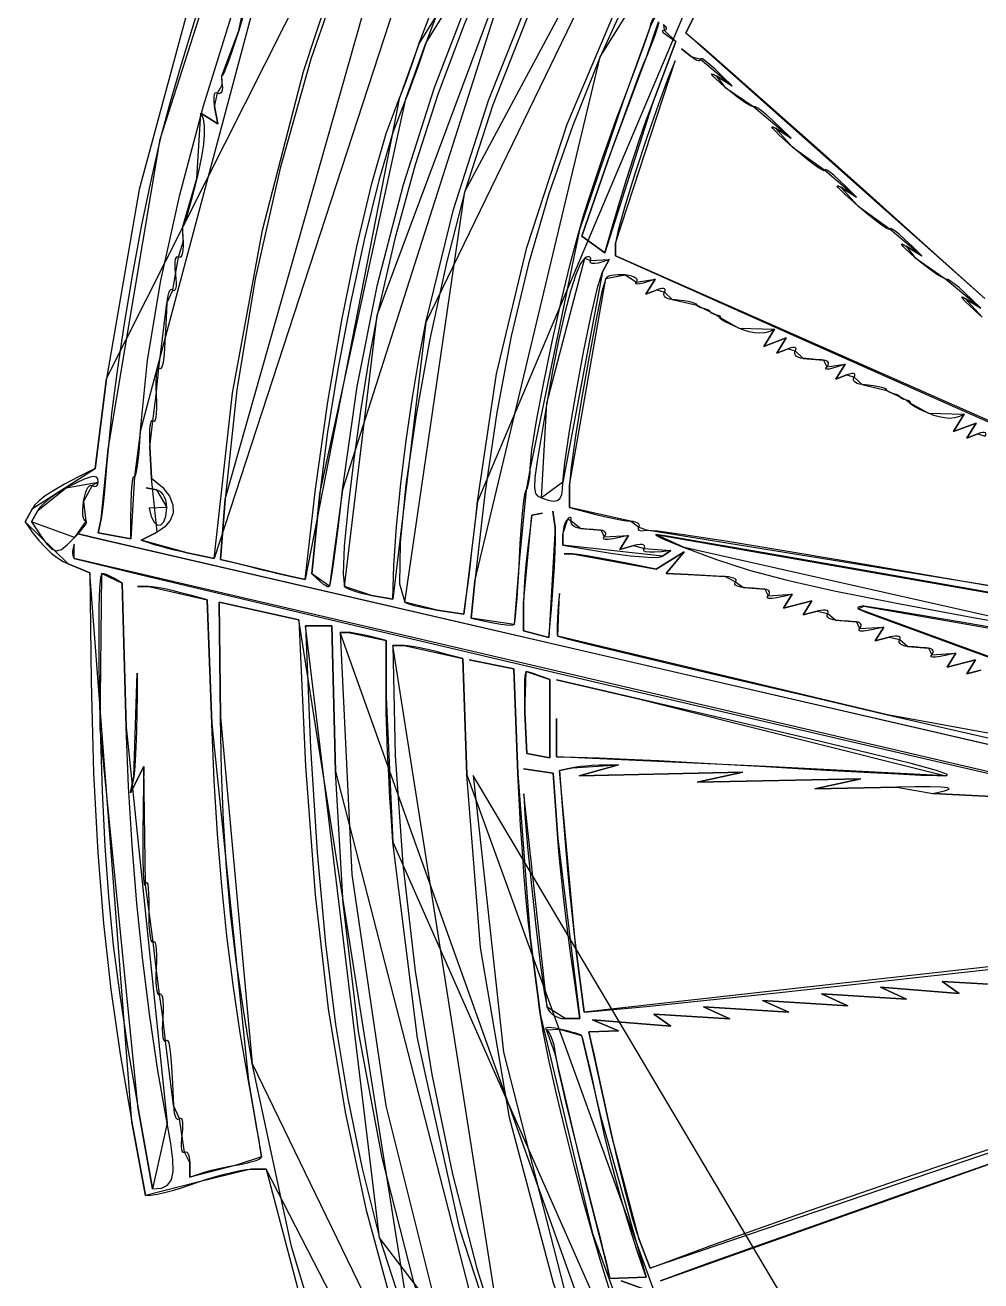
# Model space of a CAD drawing. Extents: x 0.3 to 49.4, y 16 to 54.1.
# Drawn here: x 29.61 to 35.33, y 24.7 to 32.21 of the extents above; entities that cross this region are included whole.
import ezdxf

# ---------------------------------------------------------------- set-up
doc = ezdxf.new("R2010")
doc.units = 0
doc.layers.get('0').update_dxf_attribs({"linetype": 'CONTINUOUS'})

msp = doc.modelspace()

# ---------------------------------------------------------------- linework, layer by layer
at = {"color": 178}
for points in [[(33.6545, 37.145), (32.8286, 36.2861), (32.1108, 35.3702), (31.5001, 34.4018), (30.9951, 33.3856), (30.5946, 32.326), (30.2974, 31.2278), (30.1021, 30.0953), (33.6545, 37.145)], [(30.7459, 29.0188), (30.856, 30.0075), (31.0357, 30.9829), (31.2794, 31.9331), (31.5812, 32.8459), (31.9352, 33.7092), (32.3357, 34.5109), (32.7768, 35.2388), (30.7459, 29.0188)], [(31.9727, 32.102), (32.1289, 32.514), (32.3324, 32.9483), (32.5762, 33.3935), (32.8531, 33.8379), (33.156, 34.2702), (33.4776, 34.6789), (33.8109, 35.0525), (31.9727, 32.102)], [(33.8302, 35.0323), (33.5024, 34.6629), (33.1849, 34.2573), (32.8853, 33.8273), (32.6107, 33.3849), (32.3687, 32.9419), (32.1666, 32.5103), (32.0119, 32.102), (33.8302, 35.0323)], [(32.0122, 30.4307), (32.178, 31.1068), (32.3869, 31.7602), (32.6372, 32.3878), (32.9275, 32.9863), (33.2562, 33.5527), (33.6217, 34.0837), (34.0225, 34.5762), (32.0122, 30.4307)], [(34.0279, 34.5402), (33.7024, 34.1398), (33.3952, 33.7044), (33.1094, 33.2401), (32.8485, 32.7529), (32.6155, 32.2489), (32.4137, 31.7341), (32.2463, 31.2145), (34.0279, 34.5402)], [(32.3207, 29.3606), (32.4349, 30.1244), (32.6157, 30.8807), (32.858, 31.6175), (33.1566, 32.3229), (33.5065, 32.9847), (33.9026, 33.591), (34.3398, 34.1298), (32.3207, 29.3606)], [(34.3606, 34.1112), (34.1513, 33.8639), (33.944, 33.5905), (33.7421, 33.2964), (33.5488, 32.987), (33.3676, 32.6676), (33.2017, 32.3434), (33.0544, 32.0199), (34.3606, 34.1112)], [(32.0707, 33.81), (31.7929, 33.2428), (31.5435, 32.6385), (31.325, 32.0061), (31.14, 31.3545), (30.9911, 30.6926), (30.8806, 30.0292), (30.8112, 29.3734), (32.0707, 33.81)], [(31.5145, 29.4309), (31.6018, 30.0483), (31.7235, 30.6589), (31.8779, 31.2571), (32.0632, 31.8373), (32.2776, 32.3939), (32.5192, 32.9214), (32.7864, 33.4142), (31.5145, 29.4309)], [(32.7976, 33.3623), (32.596, 32.9942), (32.4103, 32.6113), (32.2405, 32.2136), (32.0868, 31.8011), (31.949, 31.3739), (31.8272, 30.9319), (31.7214, 30.4753), (32.7976, 33.3623)], [(30.3061, 29.7864), (30.3477, 30.2061), (30.4277, 30.6822), (30.5411, 31.1958), (30.6828, 31.7282), (30.8479, 32.2604), (31.0313, 32.7738), (31.228, 33.2495), (30.3061, 29.7864)], [(30.9177, 33.0728), (30.8586, 32.9225), (30.7866, 32.7206), (30.7072, 32.484), (30.6259, 32.2296), (30.5479, 31.9742), (30.4787, 31.7348), (30.4237, 31.5282), (30.9177, 33.0728)], [(33.7728, 32.5739), (33.5674, 32.1645), (33.7728, 32.5739)], [(30.9637, 32.5069), (30.9666, 32.4904), (30.9644, 32.4604), (30.9577, 32.4189), (30.9467, 32.3678), (30.932, 32.3092), (30.914, 32.2452), (30.8931, 32.1777), (30.9637, 32.5069)], [(33.3558, 32.2059), (33.3589, 32.2176), (33.3639, 32.2311), (33.3705, 32.2457), (33.3784, 32.2609), (33.3873, 32.276), (33.397, 32.2906), (33.4069, 32.3039), (33.3558, 32.2059)], [(33.4031, 32.2308), (33.4035, 32.2218), (33.3998, 32.2041), (33.3924, 32.1791), (33.3819, 32.148), (33.3686, 32.112), (33.3529, 32.0722), (33.3353, 32.0301), (33.4031, 32.2308)], [(30.8931, 32.1777), (30.8714, 32.1117), (30.8512, 32.052), (30.8329, 32.0003), (30.8174, 31.9583), (30.8051, 31.9275), (30.7966, 31.9096), (30.7927, 31.9064), (30.8931, 32.1777)], [(33.1901, 31.7489), (33.2262, 31.8442), (33.2599, 31.9343), (33.2902, 32.0161), (33.3159, 32.087), (33.3361, 32.1441), (33.3497, 32.1847), (33.3558, 32.2059), (33.1901, 31.7489)], [(33.5067, 32.1117), (33.4757, 32.1319), (33.4532, 32.1481), (33.4382, 32.1604), (33.4299, 32.1694), (33.4275, 32.1754), (33.4302, 32.1788), (33.4372, 32.1799), (33.5067, 32.1117)], [(33.4372, 32.1799), (33.4447, 32.181), (33.4495, 32.1836), (33.4517, 32.1878), (33.4511, 32.1931), (33.4479, 32.1996), (33.442, 32.2068), (33.4335, 32.2148), (33.4372, 32.1799)], [(33.5674, 32.1645), (33.6683, 32.0786), (33.8352, 31.9325), (34.0594, 31.7342), (34.3323, 31.4914), (34.6454, 31.212), (34.9898, 30.9038), (35.357, 30.5747), (33.5674, 32.1645)], [(31.8527, 31.7693), (31.8633, 31.7939), (31.8773, 31.8296), (31.894, 31.8743), (31.9126, 31.9259), (31.9324, 31.9824), (31.9527, 32.0418), (31.9727, 32.102), (31.8527, 31.7693)], [(32.0119, 32.102), (31.9919, 32.0418), (31.9716, 31.9824), (31.9518, 31.9259), (31.9332, 31.8743), (31.9165, 31.8296), (31.9025, 31.7939), (31.8919, 31.7693), (32.0119, 32.102)], [(33.3638, 31.7301), (33.5067, 32.1117), (33.3638, 31.7301)], [(33.0544, 32.0199), (32.8906, 31.6102), (32.7487, 31.2001), (32.6269, 30.7821), (32.5234, 30.3488), (32.4365, 29.8929), (32.3645, 29.4071), (32.3054, 28.8839), (33.0544, 32.0199)], [(33.3353, 32.0301), (33.3132, 31.9764), (33.285, 31.9041), (33.2521, 31.817), (33.2158, 31.7189), (33.1777, 31.6138), (33.1391, 31.5055), (33.1016, 31.3979), (33.3353, 32.0301)], [(33.5985, 32.0216), (33.5425, 32.0681), (33.5985, 32.0216)], [(33.6545, 32.0063), (33.6531, 32.0004), (33.6488, 31.9974), (33.6422, 31.9971), (33.6335, 31.9994), (33.6231, 32.0044), (33.6113, 32.0118), (33.5985, 32.0216), (33.6545, 32.0063)], [(33.8441, 31.8476), (33.7874, 31.9036), (33.7423, 31.9464), (33.7078, 31.9773), (33.6829, 31.9974), (33.6664, 32.0081), (33.6573, 32.0106), (33.6545, 32.0063), (33.8441, 31.8476)], [(33.5046, 31.997), (33.4631, 31.9), (33.4034, 31.7376), (33.3345, 31.5374), (33.2653, 31.3266), (33.205, 31.1327), (33.1623, 30.9831), (33.1464, 30.905), (33.5046, 31.997)], [(30.7941, 31.8531), (30.7949, 31.8371), (30.7938, 31.8235), (30.7909, 31.8126), (30.7864, 31.8049), (30.7805, 31.8005), (30.7733, 31.7997), (30.7651, 31.803), (30.7941, 31.8531)], [(30.7927, 31.9064), (30.7915, 31.9089), (30.7907, 31.9075), (30.7905, 31.9025), (30.7907, 31.8943), (30.7914, 31.8831), (30.7925, 31.8693), (30.7941, 31.8531), (30.7927, 31.9064)], [(33.8017, 31.8391), (33.7707, 31.8664), (33.747, 31.8884), (33.731, 31.9049), (33.7229, 31.9153), (33.7231, 31.9193), (33.7319, 31.9164), (33.7496, 31.9064), (33.8017, 31.8391)], [(33.7496, 31.9064), (33.8441, 31.8476), (33.7496, 31.9064)], [(30.7651, 31.803), (30.757, 31.8057), (30.7506, 31.803), (30.7461, 31.7954), (30.7435, 31.7832), (30.7429, 31.7668), (30.7444, 31.7466), (30.7481, 31.7231), (30.7651, 31.803)], [(33.9745, 31.7216), (33.9646, 31.723), (33.948, 31.7308), (33.9258, 31.7441), (33.899, 31.7623), (33.8687, 31.7847), (33.8359, 31.8106), (33.8017, 31.8391), (33.9745, 31.7216)], [(30.7481, 31.7231), (30.7677, 31.6206), (30.7481, 31.7231)], [(31.2893, 28.893), (31.3511, 29.434), (31.4262, 29.9564), (31.5104, 30.4454), (31.5993, 30.886), (31.6889, 31.2634), (31.7747, 31.5628), (31.8527, 31.7693), (31.2893, 28.893)], [(31.8919, 31.7693), (31.8152, 31.567), (31.731, 31.2805), (31.6446, 30.9333), (31.561, 30.5489), (31.4854, 30.151), (31.4228, 29.7631), (31.3784, 29.4088), (31.8919, 31.7693)], [(32.9307, 30.9851), (32.9582, 31.0764), (32.9915, 31.1815), (33.0291, 31.2956), (33.0693, 31.414), (33.1106, 31.5322), (33.1514, 31.6453), (33.1901, 31.7489), (32.9307, 30.9851)], [(33.0836, 30.8477), (33.1285, 31.0078), (33.1719, 31.1556), (33.2138, 31.2918), (33.254, 31.4169), (33.2924, 31.5312), (33.3291, 31.6355), (33.3638, 31.7301), (33.0836, 30.8477)], [(34.1966, 31.5343), (34.1373, 31.5927), (34.0887, 31.6386), (34.05, 31.6732), (34.0202, 31.6976), (33.9983, 31.7131), (33.9834, 31.7207), (33.9745, 31.7216), (34.1966, 31.5343)], [(30.6659, 31.6835), (30.6792, 31.6505), (30.6857, 31.6076), (30.6861, 31.5561), (30.6811, 31.4975), (30.6716, 31.4333), (30.6581, 31.3647), (30.6416, 31.2932), (30.6659, 31.6835)], [(30.7677, 31.6206), (30.6659, 31.6835), (30.7677, 31.6206)], [(34.2042, 31.4817), (34.1623, 31.519), (34.1284, 31.5503), (34.1034, 31.575), (34.0877, 31.5922), (34.082, 31.6015), (34.087, 31.602), (34.1032, 31.593), (34.2042, 31.4817)], [(34.1032, 31.593), (34.1966, 31.5343), (34.1032, 31.593)], [(30.4237, 31.5282), (30.3683, 31.2891), (30.3121, 31.0152), (30.2576, 30.7222), (30.2076, 30.4258), (30.1647, 30.1419), (30.1315, 29.886), (30.1108, 29.6739), (30.4237, 31.5282)], [(34.3987, 31.3416), (34.3935, 31.3393), (34.3788, 31.3458), (34.3558, 31.3604), (34.3257, 31.3821), (34.2895, 31.4101), (34.2487, 31.4436), (34.2042, 31.4817), (34.3987, 31.3416)], [(33.1016, 31.3979), (32.9463, 30.9482), (33.1016, 31.3979)], [(34.5883, 31.1818), (34.5315, 31.2379), (34.4864, 31.2807), (34.452, 31.3117), (34.427, 31.332), (34.4106, 31.3429), (34.4015, 31.3457), (34.3987, 31.3416), (34.5883, 31.1818)], [(30.6416, 31.2932), (30.6242, 31.2235), (30.6078, 31.1604), (30.593, 31.1057), (30.5802, 31.0611), (30.5699, 31.0283), (30.5628, 31.0092), (30.5592, 31.0056), (30.6416, 31.2932)], [(32.2463, 31.2145), (32.1356, 30.7877), (32.0366, 30.3312), (31.9541, 29.878), (31.893, 29.461), (31.858, 29.1132), (31.8541, 28.8677), (31.886, 28.7573), (32.2463, 31.2145)], [(34.5959, 31.1292), (34.5539, 31.1665), (34.5201, 31.1978), (34.495, 31.2225), (34.4794, 31.2397), (34.4737, 31.249), (34.4787, 31.2495), (34.4949, 31.2406), (34.5959, 31.1292)], [(34.4949, 31.2406), (34.5883, 31.1818), (34.4949, 31.2406)], [(34.7903, 30.9892), (34.7852, 30.9868), (34.7705, 30.9933), (34.7475, 31.0079), (34.7173, 31.0296), (34.6812, 31.0576), (34.6403, 31.0911), (34.5959, 31.1292), (34.7903, 30.9892)], [(30.5592, 31.0056), (30.5578, 31.0071), (30.5569, 31.0027), (30.5565, 30.9931), (30.5566, 30.9787), (30.5571, 30.9602), (30.5582, 30.9381), (30.5597, 30.913), (30.5592, 31.0056)], [(32.6362, 29.5598), (32.6465, 29.6687), (32.6743, 29.8432), (32.7156, 30.0628), (32.7661, 30.3072), (32.8216, 30.556), (32.8779, 30.7888), (32.9307, 30.9851), (32.6362, 29.5598)], [(34.9799, 30.8293), (34.9232, 30.8854), (34.8781, 30.9283), (34.8436, 30.9592), (34.8187, 30.9795), (34.8022, 30.9904), (34.7931, 30.9932), (34.7903, 30.9892), (34.9799, 30.8293)], [(30.5597, 30.913), (30.5605, 30.888), (30.5594, 30.8661), (30.5566, 30.8478), (30.5523, 30.8338), (30.5466, 30.8246), (30.5397, 30.8208), (30.5318, 30.8228), (30.5597, 30.913)], [(32.9463, 30.9482), (33.0836, 30.8477), (32.9463, 30.9482)], [(33.1464, 30.905), (33.1475, 30.8293), (33.1464, 30.905)], [(34.9375, 30.8208), (34.9065, 30.8481), (34.8828, 30.8701), (34.8668, 30.8866), (34.8587, 30.897), (34.8589, 30.901), (34.8677, 30.8981), (34.8854, 30.8881), (34.9375, 30.8208)], [(34.8854, 30.8881), (34.9799, 30.8293), (34.8854, 30.8881)], [(30.5318, 30.8228), (30.5241, 30.8246), (30.518, 30.8198), (30.5134, 30.8091), (30.5106, 30.7931), (30.5097, 30.7725), (30.5107, 30.7477), (30.5138, 30.7195), (30.5318, 30.8228)], [(32.9629, 30.817), (32.9374, 30.7848), (32.9085, 30.7179), (32.8768, 30.6188), (32.843, 30.4898), (32.8077, 30.3334), (32.7716, 30.1521), (32.7352, 29.9481), (32.9629, 30.817)], [(32.9969, 30.8025), (32.9983, 30.8113), (32.9973, 30.8179), (32.994, 30.8225), (32.9888, 30.8247), (32.9817, 30.8246), (32.973, 30.8221), (32.9629, 30.817), (32.9969, 30.8025)], [(33.108, 30.808), (33.0716, 30.795), (33.0433, 30.7869), (33.0223, 30.7832), (33.008, 30.7835), (32.9995, 30.7871), (32.9961, 30.7936), (32.9969, 30.8025), (33.108, 30.808)], [(33.069, 30.7351), (33.108, 30.808), (33.069, 30.7351)], [(33.1475, 30.8293), (34.1727, 30.372), (34.9889, 30.0088), (35.6151, 29.7312), (36.0707, 29.5303), (36.3749, 29.3976), (36.5469, 29.3244), (36.6059, 29.3019), (33.1475, 30.8293)], [(35.1232, 30.6912), (35.1104, 30.6954), (35.0911, 30.7057), (35.0665, 30.7212), (35.0377, 30.7414), (35.0058, 30.7652), (34.972, 30.7919), (34.9375, 30.8208), (35.1232, 30.6912)], [(32.8321, 29.4755), (32.8427, 29.5917), (32.8708, 29.7807), (32.9105, 30.0116), (32.956, 30.2535), (33.0015, 30.4753), (33.0411, 30.6461), (33.069, 30.7351), (32.8321, 29.4755)], [(30.5138, 30.7195), (30.517, 30.6917), (30.5182, 30.6677), (30.5177, 30.648), (30.5154, 30.6333), (30.5115, 30.6241), (30.5061, 30.6211), (30.4992, 30.6247), (30.5138, 30.7195)], [(33.0886, 30.6953), (33.0659, 30.6169), (33.0308, 30.4502), (32.9889, 30.2285), (32.9462, 29.9852), (32.9084, 29.7535), (32.8815, 29.5666), (32.8712, 29.4578), (33.0886, 30.6953)], [(33.2047, 30.7156), (33.182, 30.7171), (33.1601, 30.717), (33.1398, 30.7153), (33.1218, 30.7122), (33.1068, 30.7077), (33.0955, 30.7021), (33.0886, 30.6953), (33.2047, 30.7156)], [(33.2726, 30.6729), (33.2767, 30.6805), (33.2756, 30.6881), (33.2695, 30.6953), (33.259, 30.702), (33.2444, 30.7077), (33.2262, 30.7123), (33.2047, 30.7156), (33.2726, 30.6729)], [(33.3844, 30.6913), (33.343, 30.677), (33.3116, 30.6674), (33.2894, 30.662), (33.2754, 30.6603), (33.2686, 30.6619), (33.268, 30.6663), (33.2726, 30.6729), (33.3844, 30.6913)], [(33.3284, 30.6006), (33.3844, 30.6913), (33.3284, 30.6006)], [(35.3324, 30.516), (35.2805, 30.5674), (35.2371, 30.6085), (35.2016, 30.6401), (35.1731, 30.6632), (35.1511, 30.6788), (35.1347, 30.6878), (35.1232, 30.6912), (35.3324, 30.516)], [(30.4992, 30.6247), (30.4917, 30.6287), (30.4847, 30.6269), (30.4782, 30.6197), (30.4725, 30.6075), (30.4679, 30.591), (30.4645, 30.5704), (30.4627, 30.5464), (30.4992, 30.6247)], [(33.3956, 30.6264), (33.3284, 30.6006), (33.3956, 30.6264)], [(33.4389, 30.6135), (33.443, 30.6222), (33.4435, 30.6288), (33.4404, 30.633), (33.4338, 30.635), (33.4241, 30.6345), (33.4113, 30.6317), (33.3956, 30.6264), (33.4389, 30.6135)], [(33.4858, 30.5688), (33.4702, 30.5712), (33.4571, 30.5753), (33.4468, 30.581), (33.4395, 30.588), (33.4356, 30.5959), (33.4353, 30.6044), (33.4389, 30.6135), (33.4858, 30.5688)], [(35.34, 30.4634), (35.2981, 30.5007), (35.2642, 30.532), (35.2392, 30.5567), (35.2235, 30.5739), (35.2178, 30.5832), (35.2228, 30.5837), (35.239, 30.5747), (35.34, 30.4634)], [(30.4627, 30.5464), (30.4569, 30.4151), (30.4515, 30.3144), (30.446, 30.2412), (30.44, 30.1922), (30.4332, 30.1642), (30.4251, 30.154), (30.4154, 30.1584), (30.4627, 30.5464)], [(33.635, 30.5341), (33.6314, 30.5399), (33.6212, 30.5455), (33.6047, 30.551), (33.5824, 30.5562), (33.5549, 30.5609), (33.5225, 30.5652), (33.4858, 30.5688), (33.635, 30.5341)], [(33.6741, 30.5145), (33.6652, 30.5169), (33.6569, 30.5196), (33.6497, 30.5225), (33.6436, 30.5256), (33.639, 30.5286), (33.636, 30.5315), (33.635, 30.5341), (33.6741, 30.5145)], [(33.7133, 30.495), (33.7122, 30.4976), (33.7093, 30.5005), (33.7047, 30.5035), (33.6986, 30.5066), (33.6913, 30.5095), (33.6831, 30.5122), (33.6741, 30.5145), (33.7133, 30.495)], [(35.239, 30.5747), (35.3324, 30.516), (35.239, 30.5747)], [(31.7214, 30.4753), (31.671, 30.211), (31.6231, 29.9155), (31.5806, 29.614), (31.5467, 29.3317), (31.5244, 29.0939), (31.5166, 28.9256), (31.5265, 28.8521), (31.7214, 30.4753)], [(31.8138, 28.7751), (31.8199, 28.9773), (31.8368, 29.2114), (31.8625, 29.465), (31.8949, 29.7261), (31.932, 29.9822), (31.9718, 30.2212), (32.0122, 30.4307), (31.8138, 28.7751)], [(33.7525, 30.4754), (33.7435, 30.4777), (33.7353, 30.4804), (33.728, 30.4834), (33.7219, 30.4864), (33.7173, 30.4894), (33.7143, 30.4923), (33.7133, 30.495), (33.7525, 30.4754)], [(33.772, 30.4602), (33.7755, 30.4619), (33.7766, 30.4638), (33.7756, 30.466), (33.7726, 30.4684), (33.7676, 30.4708), (33.7609, 30.4731), (33.7525, 30.4754), (33.772, 30.4602)], [(33.8838, 30.3972), (33.8543, 30.4103), (33.8282, 30.4228), (33.8061, 30.4341), (33.7888, 30.4439), (33.7768, 30.4518), (33.771, 30.4573), (33.772, 30.4602), (33.8838, 30.3972)], [(34.0975, 30.391), (34.0693, 30.3773), (34.0398, 30.3695), (34.0093, 30.367), (33.9781, 30.3692), (33.9466, 30.3753), (33.915, 30.3849), (33.8838, 30.3972), (34.0975, 30.391)], [(34.0333, 30.2873), (34.0975, 30.391), (34.0333, 30.2873)], [(34.1678, 30.3389), (34.0333, 30.2873), (34.1678, 30.3389)], [(34.1117, 30.2481), (34.1678, 30.3389), (34.1117, 30.2481)], [(34.2222, 30.261), (34.2263, 30.2697), (34.2268, 30.2763), (34.2237, 30.2805), (34.2171, 30.2825), (34.2074, 30.2821), (34.1946, 30.2792), (34.1789, 30.2739), (34.2222, 30.261)], [(34.1789, 30.2739), (34.1117, 30.2481), (34.1789, 30.2739)], [(34.2691, 30.2163), (34.2535, 30.2187), (34.2404, 30.2229), (34.2301, 30.2285), (34.2228, 30.2355), (34.2189, 30.2434), (34.2186, 30.252), (34.2222, 30.261), (34.2691, 30.2163)], [(34.3919, 30.2062), (34.3781, 30.2073), (34.3618, 30.2086), (34.3438, 30.2101), (34.3248, 30.2117), (34.3055, 30.2132), (34.2867, 30.2148), (34.2691, 30.2163), (34.3919, 30.2062)], [(34.4114, 30.1668), (34.4175, 30.1749), (34.4203, 30.1827), (34.4202, 30.1897), (34.4172, 30.1958), (34.4113, 30.2008), (34.4029, 30.2043), (34.3919, 30.2062), (34.4114, 30.1668)], [(30.4154, 30.1584), (30.4094, 30.1597), (30.4045, 30.1514), (30.4007, 30.1343), (30.3982, 30.1095), (30.3971, 30.0779), (30.3974, 30.0406), (30.3993, 29.9985), (30.4154, 30.1584)], [(34.5202, 30.1822), (34.4781, 30.1676), (34.4466, 30.158), (34.4247, 30.1528), (34.4112, 30.1516), (34.4053, 30.1538), (34.4057, 30.159), (34.4114, 30.1668), (34.5202, 30.1822)], [(34.4642, 30.0914), (34.5202, 30.1822), (34.4642, 30.0914)], [(34.5746, 30.1043), (34.5788, 30.1131), (34.5793, 30.1196), (34.5761, 30.1239), (34.5696, 30.1258), (34.5599, 30.1254), (34.5471, 30.1225), (34.5314, 30.1172), (34.5746, 30.1043)], [(30.1021, 30.0953), (30.0342, 29.557), (30.1021, 30.0953)], [(34.5314, 30.1172), (34.4642, 30.0914), (34.5314, 30.1172)], [(34.6216, 30.0596), (34.606, 30.062), (34.5929, 30.0662), (34.5826, 30.0719), (34.5753, 30.0788), (34.5714, 30.0867), (34.5711, 30.0953), (34.5746, 30.1043), (34.6216, 30.0596)], [(34.7708, 30.025), (34.7672, 30.0307), (34.757, 30.0364), (34.7405, 30.0418), (34.7182, 30.047), (34.6907, 30.0518), (34.6583, 30.056), (34.6216, 30.0596), (34.7708, 30.025)], [(30.3993, 29.9985), (30.4011, 29.9565), (30.4012, 29.9194), (30.3996, 29.8882), (30.3966, 29.8639), (30.3922, 29.8474), (30.3865, 29.8398), (30.3797, 29.8418), (30.3993, 29.9985)], [(34.8099, 30.0054), (34.801, 30.0078), (34.7927, 30.0105), (34.7855, 30.0134), (34.7794, 30.0164), (34.7747, 30.0194), (34.7718, 30.0223), (34.7708, 30.025), (34.8099, 30.0054)], [(34.8491, 29.9858), (34.848, 29.9884), (34.8451, 29.9913), (34.8404, 29.9944), (34.8344, 29.9974), (34.8271, 30.0003), (34.8189, 30.003), (34.8099, 30.0054), (34.8491, 29.9858)], [(34.8882, 29.9662), (34.8793, 29.9686), (34.8711, 29.9713), (34.8638, 29.9742), (34.8577, 29.9773), (34.8531, 29.9803), (34.8501, 29.9832), (34.8491, 29.9858), (34.8882, 29.9662)], [(32.7352, 29.9481), (32.7012, 29.746), (32.6779, 29.6011), (32.6649, 29.5034), (32.6615, 29.4428), (32.6673, 29.4091), (32.6817, 29.3922), (32.704, 29.3822), (32.7352, 29.9481)], [(34.9078, 29.9511), (34.9113, 29.9527), (34.9124, 29.9547), (34.9114, 29.9569), (34.9084, 29.9592), (34.9034, 29.9616), (34.8967, 29.964), (34.8882, 29.9662), (34.9078, 29.9511)], [(35.0196, 29.888), (34.9901, 29.9012), (34.964, 29.9136), (34.9419, 29.9249), (34.9245, 29.9347), (34.9126, 29.9426), (34.9068, 29.9482), (34.9078, 29.9511), (35.0196, 29.888)], [(30.3797, 29.8418), (30.3729, 29.8439), (30.3673, 29.8363), (30.3629, 29.82), (30.3598, 29.7959), (30.3583, 29.765), (30.3584, 29.7282), (30.3602, 29.6864), (30.3797, 29.8418)], [(35.2333, 29.8819), (35.2051, 29.8681), (35.1756, 29.8603), (35.1451, 29.8578), (35.1139, 29.86), (35.0824, 29.8662), (35.0508, 29.8757), (35.0196, 29.888), (35.2333, 29.8819)], [(35.1691, 29.7781), (35.2333, 29.8819), (35.1691, 29.7781)], [(35.3036, 29.8297), (35.1691, 29.7781), (35.3036, 29.8297)], [(35.2475, 29.739), (35.3036, 29.8297), (35.2475, 29.739)], [(30.2685, 29.509), (30.2738, 29.512), (30.2796, 29.5301), (30.2854, 29.5615), (30.2913, 29.6045), (30.2968, 29.6574), (30.3018, 29.7186), (30.3061, 29.7864), (30.2685, 29.509)], [(35.3147, 29.7647), (35.2475, 29.739), (35.3147, 29.7647)], [(35.358, 29.7518), (35.3621, 29.7606), (35.3626, 29.7671), (35.3595, 29.7714), (35.3529, 29.7733), (35.3432, 29.7729), (35.3304, 29.7701), (35.3147, 29.7647), (35.358, 29.7518)], [(30.3602, 29.6864), (30.3716, 29.5002), (30.3602, 29.6864)], [(30.1108, 29.6739), (30.1047, 29.5956), (30.0982, 29.5193), (30.0917, 29.4476), (30.0852, 29.383), (30.0791, 29.3281), (30.0737, 29.2853), (30.0691, 29.2574), (30.1108, 29.6739)], [(30.0342, 29.557), (29.9337, 29.5081), (29.8514, 29.4649), (29.7859, 29.4269), (29.7355, 29.3937), (29.6985, 29.365), (29.6734, 29.3404), (29.6586, 29.3194), (30.0342, 29.557)], [(32.6123, 29.4281), (32.6178, 29.4364), (32.6228, 29.4496), (32.6272, 29.4668), (32.631, 29.4872), (32.6338, 29.5101), (32.6356, 29.5345), (32.6362, 29.5598), (32.6123, 29.4281)], [(30.0513, 29.4758), (30.0492, 29.495), (30.0417, 29.5067), (30.027, 29.5106), (30.0034, 29.5063), (29.969, 29.4935), (29.922, 29.472), (29.8608, 29.4414), (30.0513, 29.4758)], [(29.9646, 29.3602), (29.9694, 29.3864), (29.9757, 29.4094), (29.983, 29.4286), (29.991, 29.4434), (29.9995, 29.4533), (30.0081, 29.4576), (30.0165, 29.4558), (29.9646, 29.3602)], [(30.0165, 29.4558), (30.0245, 29.452), (30.0318, 29.4506), (30.0383, 29.4515), (30.0437, 29.4546), (30.0478, 29.4598), (30.0504, 29.4669), (30.0513, 29.4758), (30.0165, 29.4558)], [(30.2472, 29.1365), (30.2477, 29.2538), (30.2493, 29.3459), (30.2519, 29.4149), (30.2552, 29.4634), (30.2591, 29.4936), (30.2636, 29.508), (30.2685, 29.509), (30.2472, 29.1365)], [(30.3716, 29.5002), (30.4361, 29.4461), (30.4779, 29.3922), (30.4985, 29.3399), (30.4998, 29.2908), (30.4835, 29.2463), (30.4514, 29.2081), (30.4052, 29.1776), (30.3716, 29.5002)], [(32.704, 29.3822), (32.7438, 29.3687), (32.7748, 29.3631), (32.798, 29.3658), (32.8143, 29.3778), (32.8248, 29.3995), (32.8304, 29.4319), (32.8321, 29.4755), (32.704, 29.3822)], [(32.8712, 29.4578), (32.8712, 29.3251), (32.8712, 29.4578)], [(29.8608, 29.4414), (29.8297, 29.4242), (29.7991, 29.4049), (29.7702, 29.3844), (29.7439, 29.3635), (29.7212, 29.343), (29.7034, 29.3237), (29.6912, 29.3064), (29.8608, 29.4414)], [(30.4006, 29.4302), (30.3386, 29.4422), (30.4006, 29.4302)], [(30.4626, 29.3242), (30.461, 29.3469), (30.4566, 29.3679), (30.4495, 29.3867), (30.4401, 29.4028), (30.4286, 29.4157), (30.4153, 29.425), (30.4006, 29.4302), (30.4626, 29.3242)], [(31.3784, 29.4088), (31.3296, 28.9283), (31.3784, 29.4088)], [(31.4362, 28.8541), (31.4414, 28.8728), (31.4494, 28.9187), (31.4597, 28.9881), (31.4718, 29.0775), (31.4853, 29.1835), (31.4997, 29.3025), (31.5145, 29.4309), (31.4362, 28.8541)], [(32.5717, 29.0219), (32.5761, 29.1099), (32.5814, 29.192), (32.5874, 29.2659), (32.5937, 29.3289), (32.6001, 29.3785), (32.6064, 29.4124), (32.6123, 29.4281), (32.5717, 29.0219)], [(29.6586, 29.3194), (29.6149, 29.2379), (29.6586, 29.3194)], [(29.6912, 29.3064), (29.6534, 29.2389), (29.6912, 29.3064)], [(29.978, 29.2431), (29.9715, 29.2462), (29.9663, 29.2551), (29.9627, 29.2689), (29.9606, 29.2871), (29.9602, 29.3088), (29.9615, 29.3334), (29.9646, 29.3602), (29.978, 29.2431)], [(30.3563, 29.3214), (30.3686, 29.2702), (30.3863, 29.2363), (30.4067, 29.2197), (30.4272, 29.2202), (30.4451, 29.2379), (30.4577, 29.2726), (30.4626, 29.3242), (30.3563, 29.3214)], [(30.8112, 29.3734), (30.7847, 29.0141), (30.8112, 29.3734)], [(32.2393, 28.6856), (32.252, 28.7755), (32.2644, 28.8693), (32.2765, 28.9659), (32.2882, 29.0644), (32.2995, 29.1636), (32.3103, 29.2627), (32.3207, 29.3606), (32.2393, 28.6856)], [(32.7856, 29.2043), (32.7719, 29.3027), (32.7856, 29.2043)], [(32.8712, 29.3251), (32.9611, 29.3007), (33.0362, 29.2813), (33.098, 29.2664), (33.1476, 29.2557), (33.1863, 29.2485), (33.2153, 29.2446), (33.2358, 29.2433), (32.8712, 29.3251)], [(29.6149, 29.2379), (29.657, 29.1774), (29.6975, 29.1265), (29.7362, 29.0843), (29.7732, 29.05), (29.8084, 29.0229), (29.8416, 29.0021), (29.873, 28.9869), (29.6149, 29.2379)], [(29.6534, 29.2389), (29.7054, 29.1602), (29.7446, 29.106), (29.7757, 29.0746), (29.8032, 29.0645), (29.8317, 29.074), (29.866, 29.1014), (29.9107, 29.1452), (29.6534, 29.2389)], [(29.9107, 29.1452), (29.9323, 29.1676), (29.9505, 29.1882), (29.9651, 29.2064), (29.9755, 29.2215), (29.9814, 29.2331), (29.9824, 29.2405), (29.978, 29.2431), (29.9107, 29.1452)], [(30.0691, 29.2574), (30.0521, 29.1738), (30.0691, 29.2574)], [(32.6464, 29.2785), (32.6316, 29.1664), (32.6199, 29.0683), (32.6109, 28.9833), (32.6044, 28.9102), (32.6002, 28.8481), (32.5978, 28.7959), (32.5971, 28.7527), (32.6464, 29.2785)], [(32.7091, 29.2906), (32.6464, 29.2785), (32.7091, 29.2906)], [(32.8614, 29.2573), (32.8547, 29.2493), (32.8486, 29.2386), (32.8431, 29.2258), (32.8385, 29.2114), (32.8351, 29.1961), (32.8328, 29.1802), (32.8321, 29.1645), (32.8614, 29.2573)], [(32.881, 29.2442), (32.8825, 29.2527), (32.8823, 29.2591), (32.8807, 29.2633), (32.8776, 29.2654), (32.8733, 29.2651), (32.8679, 29.2624), (32.8614, 29.2573), (32.881, 29.2442)], [(32.9398, 29.198), (32.9244, 29.2004), (32.9107, 29.2047), (32.8991, 29.2106), (32.89, 29.2178), (32.8837, 29.2259), (32.8806, 29.2348), (32.881, 29.2442), (32.9398, 29.198)], [(33.2358, 29.2433), (33.2514, 29.2423), (33.2647, 29.2396), (33.2752, 29.2354), (33.2828, 29.2298), (33.2871, 29.2232), (33.2879, 29.2157), (33.2847, 29.2076), (33.2358, 29.2433)], [(30.0211, 29.1456), (29.9321, 29.1667), (30.0211, 29.1456)], [(30.0521, 29.1738), (30.2472, 29.1365), (30.0521, 29.1738)], [(30.4052, 29.1776), (30.3087, 29.1296), (30.4052, 29.1776)], [(32.7479, 28.547), (32.7629, 28.717), (32.7741, 28.8573), (32.7818, 28.9706), (32.7864, 29.0593), (32.7883, 29.1262), (32.7879, 29.1736), (32.7856, 29.2043), (32.7479, 28.547)], [(32.8321, 29.1645), (32.8321, 29.099), (32.8321, 29.1645)], [(33.0602, 29.1879), (33.0465, 29.189), (33.0305, 29.1903), (33.0127, 29.1918), (32.994, 29.1934), (32.9751, 29.1949), (32.9568, 29.1965), (32.9398, 29.198), (33.0602, 29.1879)], [(33.0798, 29.1489), (33.0858, 29.157), (33.0887, 29.1646), (33.0886, 29.1716), (33.0855, 29.1776), (33.0797, 29.1825), (33.0712, 29.186), (33.0602, 29.1879), (33.0798, 29.1489)], [(33.2238, 29.1575), (33.1712, 29.1452), (33.1313, 29.1373), (33.103, 29.1335), (33.085, 29.1331), (33.076, 29.1359), (33.0747, 29.1413), (33.0798, 29.1489), (33.2238, 29.1575)], [(33.1723, 29.0741), (33.2238, 29.1575), (33.1723, 29.0741)], [(33.2847, 29.2076), (33.2815, 29.2), (33.2821, 29.1938), (33.2861, 29.1893), (33.2934, 29.1866), (33.3035, 29.1856), (33.3163, 29.1867), (33.3314, 29.1898), (33.2847, 29.2076)], [(33.3314, 29.1898), (33.4005, 29.1844), (33.5669, 29.1612), (33.8179, 29.1223), (34.1408, 29.0698), (34.5228, 29.0057), (34.9511, 28.9322), (35.413, 28.8513), (33.3314, 29.1898)], [(33.3882, 29.163), (33.3871, 29.1605), (33.3961, 29.1543), (33.4142, 29.145), (33.4404, 29.1328), (33.4735, 29.1184), (33.5126, 29.1022), (33.5566, 29.0846), (33.3882, 29.163)], [(37.6298, 28.4216), (36.3673, 28.6441), (35.3632, 28.8207), (34.5939, 28.9555), (34.0355, 29.053), (33.6643, 29.1172), (33.4565, 29.1524), (33.3882, 29.163), (37.6298, 28.4216)], [(29.9085, 29.1053), (29.9038, 29.0906), (29.9006, 29.0759), (29.8991, 29.0617), (29.8992, 29.0485), (29.9008, 29.0368), (29.9041, 29.0271), (29.9089, 29.02), (29.9085, 29.1053)], [(37.9017, 27.324), (37.4823, 27.42), (36.4031, 27.6688), (34.9189, 28.0116), (33.284, 28.3895), (31.7531, 28.7436), (30.5806, 29.0153), (30.0211, 29.1456), (37.9017, 27.324)], [(30.3087, 29.1296), (30.3473, 29.1164), (30.3868, 29.104), (30.4267, 29.0924), (30.4668, 29.0816), (30.5067, 29.0715), (30.5461, 29.0622), (30.5846, 29.0537), (30.3087, 29.1296)], [(32.8321, 29.099), (32.997, 29.0706), (33.1305, 29.0499), (33.2355, 29.036), (33.3149, 29.0283), (33.3715, 29.0259), (33.4082, 29.0281), (33.4278, 29.0342), (32.8321, 29.099)], [(33.2568, 29.0962), (33.1723, 29.0741), (33.2568, 29.0962)], [(33.3174, 29.0796), (33.3212, 29.0885), (33.3205, 29.0953), (33.3155, 29.1), (33.3064, 29.1025), (33.2934, 29.1028), (33.2768, 29.1007), (33.2568, 29.0962), (33.3174, 29.0796)], [(33.4783, 29.0669), (33.4227, 29.0599), (33.3801, 29.0565), (33.3493, 29.0562), (33.3289, 29.0587), (33.3177, 29.0637), (33.3143, 29.0708), (33.3174, 29.0796), (33.4783, 29.0669)], [(33.5566, 29.0846), (33.75, 29.0127), (33.9471, 28.9494), (34.1737, 28.889), (34.4554, 28.8257), (34.8177, 28.7536), (35.2863, 28.6671), (35.887, 28.5605), (33.5566, 29.0846)], [(29.9089, 29.02), (30.3517, 28.9109), (31.4804, 28.6437), (33.0217, 28.2821), (34.7025, 27.89), (36.2496, 27.531), (37.3899, 27.2689), (37.85, 27.1674), (29.9089, 29.02)], [(30.5846, 29.0537), (30.7459, 29.0188), (30.5846, 29.0537)], [(30.7847, 29.0141), (30.8785, 28.9906), (30.9585, 28.9707), (31.0257, 28.9542), (31.0812, 28.9407), (31.1263, 28.9299), (31.1619, 28.9215), (31.1893, 28.9153), (30.7847, 29.0141)], [(32.5397, 28.6244), (32.5436, 28.638), (32.5481, 28.6701), (32.5529, 28.7182), (32.5579, 28.7798), (32.5628, 28.8526), (32.5675, 28.9341), (32.5717, 29.0219), (32.5397, 28.6244)], [(32.8881, 29.0473), (32.8398, 29.0473), (32.8881, 29.0473)], [(33.3901, 28.9562), (33.253, 28.9835), (33.1415, 29.0051), (33.0533, 29.0217), (32.9862, 29.0337), (32.9378, 29.0416), (32.9059, 29.0459), (32.8881, 29.0473), (33.3901, 28.9562)], [(33.5566, 29.0599), (33.3901, 28.9562), (33.5566, 29.0599)], [(33.4278, 29.0342), (33.4783, 29.0669), (33.4278, 29.0342)], [(33.4491, 28.9298), (33.5566, 29.0599), (33.4491, 28.9298)], [(29.873, 28.9869), (30.0019, 28.933), (29.873, 28.9869)], [(30.0019, 28.933), (30.0096, 28.2847), (30.025, 27.7343), (30.049, 27.2589), (30.0829, 26.8357), (30.1276, 26.4416), (30.1843, 26.0539), (30.254, 25.6497), (30.0019, 28.933)], [(30.0746, 28.9292), (30.0667, 28.9065), (30.0607, 28.8408), (30.0569, 28.7357), (30.0551, 28.5953), (30.0556, 28.4232), (30.0582, 28.2234), (30.0631, 27.9996), (30.0746, 28.9292)], [(30.1962, 28.871), (30.1695, 28.8883), (30.1463, 28.902), (30.1265, 28.9126), (30.1096, 28.9202), (30.0956, 28.9253), (30.084, 28.9282), (30.0746, 28.9292), (30.1962, 28.871)], [(31.3296, 28.9283), (31.3573, 28.9015), (31.3801, 28.8811), (31.3986, 28.8665), (31.4129, 28.8571), (31.4237, 28.8523), (31.4313, 28.8515), (31.4362, 28.8541), (31.3296, 28.9283)], [(33.5812, 28.9226), (33.4491, 28.9298), (33.5812, 28.9226)], [(30.2204, 28.0094), (30.1962, 28.871), (30.2204, 28.0094)], [(30.3549, 28.8512), (30.2863, 28.8515), (30.3549, 28.8512)], [(30.7049, 28.7728), (30.6188, 28.7962), (30.5467, 28.8149), (30.4874, 28.8291), (30.4398, 28.8394), (30.4026, 28.8462), (30.3747, 28.85), (30.3549, 28.8512), (30.7049, 28.7728)], [(31.1893, 28.9153), (31.2893, 28.893), (31.1893, 28.9153)], [(31.5265, 28.8521), (31.5373, 28.8448), (31.5538, 28.8368), (31.575, 28.8285), (31.5998, 28.8202), (31.6273, 28.8123), (31.6565, 28.8051), (31.6865, 28.7989), (31.5265, 28.8521)], [(32.3054, 28.8839), (32.2838, 28.6619), (32.3054, 28.8839)], [(33.803, 28.9111), (33.779, 28.9122), (33.7501, 28.9137), (33.7179, 28.9153), (33.6835, 28.9171), (33.6483, 28.919), (33.6138, 28.9208), (33.5812, 28.9226), (33.803, 28.9111)], [(33.865, 28.8791), (33.8689, 28.8856), (33.868, 28.8917), (33.8625, 28.8974), (33.8529, 28.9023), (33.8395, 28.9064), (33.8227, 28.9094), (33.803, 28.9111), (33.865, 28.8791)], [(33.9124, 28.8455), (33.896, 28.8476), (33.8823, 28.8509), (33.8716, 28.8553), (33.8643, 28.8605), (33.8605, 28.8664), (33.8607, 28.8727), (33.865, 28.8791), (33.9124, 28.8455)], [(31.6865, 28.7989), (31.8138, 28.7751), (31.6865, 28.7989)], [(32.8122, 28.8099), (32.8064, 28.7552), (32.8019, 28.704), (32.7988, 28.6579), (32.7972, 28.6184), (32.7971, 28.5871), (32.7986, 28.5656), (32.8018, 28.5554), (32.8122, 28.8099)], [(34.0394, 28.8354), (34.0255, 28.8365), (34.0089, 28.8378), (33.9904, 28.8393), (33.9707, 28.8409), (33.9506, 28.8425), (33.9309, 28.844), (33.9124, 28.8455), (34.0394, 28.8354)], [(34.059, 28.7964), (34.065, 28.8045), (34.0678, 28.8121), (34.0677, 28.8191), (34.0647, 28.8252), (34.0589, 28.83), (34.0504, 28.8335), (34.0394, 28.8354), (34.059, 28.7964)], [(34.203, 28.805), (34.1503, 28.7927), (34.1105, 28.7849), (34.0822, 28.781), (34.0641, 28.7806), (34.0551, 28.7834), (34.0538, 28.7888), (34.059, 28.7964), (34.203, 28.805)], [(34.1514, 28.7216), (34.203, 28.805), (34.1514, 28.7216)], [(30.7316, 28.0299), (30.7049, 28.7728), (30.7316, 28.0299)], [(30.7836, 28.0704), (30.7759, 28.7581), (30.7836, 28.0704)], [(30.7759, 28.7581), (31.2532, 28.653), (30.7759, 28.7581)], [(31.886, 28.7573), (31.8979, 28.7519), (31.9169, 28.7457), (31.942, 28.7389), (31.972, 28.7317), (32.0056, 28.7246), (32.0418, 28.7176), (32.0792, 28.7112), (31.886, 28.7573)], [(32.0792, 28.7112), (32.2393, 28.6856), (32.0792, 28.7112)], [(32.5971, 28.7527), (32.5971, 28.5864), (32.5971, 28.7527)], [(34.3205, 28.7658), (34.1514, 28.7216), (34.3205, 28.7658)], [(34.2689, 28.6825), (34.3205, 28.7658), (34.2689, 28.6825)], [(34.3534, 28.7046), (34.2689, 28.6825), (34.3534, 28.7046)], [(34.416, 28.6911), (34.4188, 28.6987), (34.417, 28.7045), (34.4111, 28.7085), (34.4014, 28.7105), (34.3883, 28.7106), (34.3722, 28.7087), (34.3534, 28.7046), (34.416, 28.6911)], [(34.6328, 28.734), (34.6215, 28.7335), (34.6119, 28.7323), (34.6043, 28.7304), (34.5989, 28.7279), (34.5958, 28.725), (34.5954, 28.7216), (34.5978, 28.7179), (34.6328, 28.734)], [(34.5978, 28.7179), (34.6438, 28.6991), (34.7675, 28.6526), (34.9592, 28.582), (35.2089, 28.4908), (35.5067, 28.3828), (35.8429, 28.2615), (36.2076, 28.1304), (34.5978, 28.7179)], [(37.8037, 28.18), (37.5098, 28.235), (37.0155, 28.3236), (36.4091, 28.4305), (35.7792, 28.5403), (35.2142, 28.6377), (34.8026, 28.7073), (34.6328, 28.734), (37.8037, 28.18)], [(31.2532, 28.653), (31.2926, 27.7762), (31.3504, 27.0076), (31.4284, 26.3251), (31.529, 25.7064), (31.654, 25.1292), (31.8057, 24.5712), (31.9861, 24.0102), (31.2532, 28.653)], [(32.2838, 28.6619), (32.3562, 28.6464), (32.4146, 28.635), (32.4601, 28.6272), (32.4941, 28.6227), (32.5179, 28.6209), (32.5326, 28.6216), (32.5397, 28.6244), (32.2838, 28.6619)], [(34.4649, 28.6497), (34.4493, 28.652), (34.4361, 28.6559), (34.4255, 28.6612), (34.4179, 28.6677), (34.4136, 28.675), (34.4129, 28.6829), (34.416, 28.6911), (34.4649, 28.6497)], [(34.5877, 28.6396), (34.5739, 28.6407), (34.5577, 28.642), (34.5396, 28.6435), (34.5206, 28.645), (34.5013, 28.6466), (34.4825, 28.6482), (34.4649, 28.6497), (34.5877, 28.6396)], [(34.6073, 28.6006), (34.6133, 28.6087), (34.6162, 28.6163), (34.616, 28.6233), (34.613, 28.6293), (34.6072, 28.6342), (34.5987, 28.6377), (34.5877, 28.6396), (34.6073, 28.6006)], [(31.4505, 28.6165), (31.2922, 28.6165), (31.4505, 28.6165)], [(31.2922, 28.6165), (31.3229, 27.8875), (31.362, 27.2601), (31.4111, 26.7145), (31.4715, 26.2309), (31.5448, 25.7895), (31.6322, 25.3707), (31.7353, 24.9545), (31.2922, 28.6165)], [(31.4726, 27.745), (31.4505, 28.6165), (31.4726, 27.745)], [(31.5494, 28.5768), (31.5004, 28.5773), (31.5494, 28.5768)], [(31.5004, 28.5773), (31.5696, 27.1287), (31.7726, 25.744), (32.1028, 24.4295), (32.5536, 23.1916), (33.1185, 22.0365), (33.7908, 20.9705), (34.5639, 20.0001), (31.5004, 28.5773)], [(31.7746, 28.529), (31.7205, 28.5432), (31.6749, 28.5544), (31.6371, 28.5631), (31.6063, 28.5694), (31.5819, 28.5736), (31.5632, 28.576), (31.5494, 28.5768), (31.7746, 28.529)], [(32.5971, 28.5864), (32.7479, 28.547), (32.5971, 28.5864)], [(32.8018, 28.5554), (32.8576, 28.5394), (33.0088, 28.5016), (33.2434, 28.4447), (33.5493, 28.3717), (33.9144, 28.2855), (34.3267, 28.1889), (34.774, 28.0848), (32.8018, 28.5554)], [(34.7513, 28.6092), (34.6986, 28.5969), (34.6588, 28.589), (34.6305, 28.5851), (34.6125, 28.5848), (34.6034, 28.5876), (34.6021, 28.593), (34.6073, 28.6006), (34.7513, 28.6092)], [(34.6998, 28.5258), (34.7513, 28.6092), (34.6998, 28.5258)], [(34.7843, 28.5479), (34.6998, 28.5258), (34.7843, 28.5479)], [(34.8468, 28.5345), (34.8496, 28.542), (34.8478, 28.5478), (34.8419, 28.5518), (34.8322, 28.5539), (34.8191, 28.554), (34.803, 28.552), (34.7843, 28.5479), (34.8468, 28.5345)], [(31.7746, 28.1889), (31.7746, 28.529), (31.7746, 28.1889)], [(31.8823, 28.4988), (31.8138, 28.499), (31.8823, 28.4988)], [(31.8138, 28.499), (31.8294, 27.8412), (31.875, 27.19), (31.9487, 26.5514), (32.0482, 25.9316), (32.1718, 25.3364), (32.3174, 24.772), (32.483, 24.2443), (31.8138, 28.499)], [(32.2325, 28.4203), (32.1463, 28.4437), (32.0742, 28.4624), (32.0149, 28.4766), (31.9672, 28.4869), (31.93, 28.4938), (31.9021, 28.4976), (31.8823, 28.4988), (32.2325, 28.4203)], [(34.8957, 28.493), (34.8801, 28.4953), (34.8669, 28.4993), (34.8563, 28.5046), (34.8487, 28.511), (34.8444, 28.5183), (34.8437, 28.5262), (34.8468, 28.5345), (34.8957, 28.493)], [(35.0185, 28.4829), (35.0048, 28.484), (34.9885, 28.4853), (34.9705, 28.4868), (34.9514, 28.4884), (34.9321, 28.49), (34.9133, 28.4915), (34.8957, 28.493), (35.0185, 28.4829)], [(35.0381, 28.4439), (35.0441, 28.452), (35.047, 28.4597), (35.0468, 28.4666), (35.0438, 28.4727), (35.038, 28.4776), (35.0295, 28.4811), (35.0185, 28.4829), (35.0381, 28.4439)], [(32.2569, 27.7253), (32.2325, 28.4203), (32.2569, 27.7253)], [(32.5383, 28.3589), (32.2719, 28.4132), (32.5383, 28.3589)], [(35.1821, 28.4525), (35.1294, 28.4402), (35.0896, 28.4324), (35.0613, 28.4285), (35.0433, 28.4282), (35.0342, 28.4309), (35.0329, 28.4363), (35.0381, 28.4439), (35.1821, 28.4525)], [(35.1306, 28.3691), (35.1821, 28.4525), (35.1306, 28.3691)], [(35.2996, 28.4133), (35.1306, 28.3691), (35.2996, 28.4133)], [(35.2481, 28.33), (35.2996, 28.4133), (35.2481, 28.33)], [(30.2858, 28.3325), (30.2851, 28.2113), (30.2835, 28.0948), (30.2811, 27.9869), (30.2779, 27.8912), (30.2742, 27.8116), (30.2699, 27.7518), (30.2654, 27.7157), (30.2858, 28.3325)], [(32.5634, 27.7337), (32.5383, 28.3589), (32.5634, 27.7337)], [(32.6116, 28.3423), (32.6077, 28.3358), (32.6048, 28.3174), (32.6028, 28.2884), (32.6017, 28.2505), (32.6017, 28.2052), (32.6028, 28.1538), (32.605, 28.0979), (32.6116, 28.3423)], [(32.7537, 28.2948), (32.7162, 28.309), (32.6853, 28.3203), (32.6606, 28.329), (32.6415, 28.3352), (32.6274, 28.3393), (32.6176, 28.3416), (32.6116, 28.3423), (32.7537, 28.2948)], [(35.3326, 28.3521), (35.2481, 28.33), (35.3326, 28.3521)], [(32.7537, 27.8274), (32.7537, 28.2948), (32.7537, 27.8274)], [(33.2923, 28.1774), (32.7929, 28.2926), (33.2923, 28.1774)], [(31.8155, 27.3221), (31.8062, 27.4515), (31.7976, 27.5879), (31.79, 27.726), (31.7836, 27.8604), (31.7788, 27.9859), (31.7757, 28.0972), (31.7746, 28.1889), (31.8155, 27.3221)], [(35.1232, 27.7193), (35.1332, 27.7274), (35.0667, 27.751), (34.9153, 27.7924), (34.6706, 27.8536), (34.3241, 27.9368), (33.8675, 28.044), (33.2923, 28.1774), (35.1232, 27.7193)], [(32.605, 28.0979), (32.6167, 27.8535), (32.605, 28.0979)], [(30.9505, 25.8945), (30.9013, 26.1814), (30.8586, 26.4695), (30.822, 26.7617), (30.7914, 27.0609), (30.7663, 27.3701), (30.7464, 27.6921), (30.7316, 28.0299), (30.9505, 25.8945)], [(30.9737, 25.9972), (30.9207, 26.3194), (30.8779, 26.6153), (30.8444, 26.8955), (30.8192, 27.1706), (30.8013, 27.451), (30.7897, 27.7475), (30.7836, 28.0704), (30.9737, 25.9972)], [(32.7929, 28.0629), (32.7929, 27.8332), (32.7929, 28.0629)], [(34.774, 28.0848), (35.5064, 27.9165), (36.0854, 27.7879), (36.5294, 27.6954), (36.8567, 27.6357), (37.0859, 27.6055), (37.2352, 27.6014), (37.3231, 27.6201), (34.774, 28.0848)], [(30.0631, 27.9996), (30.0749, 27.6274), (30.091, 27.2984), (30.1128, 26.9963), (30.1422, 26.7046), (30.1808, 26.407), (30.2301, 26.0869), (30.2919, 25.728), (30.0631, 27.9996)], [(30.4645, 25.6418), (30.4093, 25.9557), (30.3606, 26.2805), (30.3185, 26.6146), (30.2833, 26.9563), (30.2551, 27.3038), (30.234, 27.6554), (30.2204, 28.0094), (30.4645, 25.6418)], [(32.6167, 27.8535), (32.7537, 27.8274), (32.6167, 27.8535)], [(32.7929, 27.8332), (32.9063, 27.8313), (33.0486, 27.8266), (33.2156, 27.8196), (33.403, 27.8105), (33.6068, 27.7997), (33.8225, 27.7876), (34.0462, 27.7744), (32.7929, 27.8332)], [(30.2455, 27.6178), (30.3245, 27.7744), (30.2455, 27.6178)], [(30.3245, 27.7744), (30.3209, 27.542), (30.3193, 27.3616), (30.3196, 27.2285), (30.3216, 27.1377), (30.3248, 27.0842), (30.3293, 27.0631), (30.3346, 27.0694), (30.3245, 27.7744)], [(32.8227, 22.4935), (32.4767, 23.2238), (32.1832, 23.9552), (31.9412, 24.691), (31.7501, 25.4346), (31.6088, 26.1893), (31.5166, 26.9583), (31.4726, 27.745), (32.8227, 22.4935)], [(34.6513, 21.1166), (34.0636, 21.9339), (33.5532, 22.8059), (33.123, 23.7251), (32.7755, 24.6842), (32.5135, 25.6755), (32.3398, 26.6917), (32.2569, 27.7253), (34.6513, 21.1166)], [(32.2962, 27.7217), (32.4759, 26.0663), (32.8842, 24.4765), (33.5014, 22.9854), (34.3081, 21.6259), (35.2846, 20.431), (36.4114, 19.4336), (37.669, 18.6667), (32.2962, 27.7217)], [(32.6355, 26.7561), (32.6241, 26.8533), (32.6123, 26.9746), (32.6006, 27.114), (32.5894, 27.2657), (32.5792, 27.4235), (32.5703, 27.5815), (32.5634, 27.7337), (32.6355, 26.7561)], [(32.7733, 27.7353), (32.5971, 27.7603), (32.7733, 27.7353)], [(32.8025, 27.3436), (32.7733, 27.7353), (32.8025, 27.3436)], [(32.8902, 27.7676), (32.8113, 27.7518), (32.8902, 27.7676)], [(32.8113, 27.7518), (32.8276, 27.5374), (32.8432, 27.3463), (32.8581, 27.1771), (32.8722, 27.0281), (32.8857, 26.8979), (32.8984, 26.7849), (32.9103, 26.6876), (32.8113, 27.7518)], [(33.165, 27.7847), (33.1042, 27.7839), (33.0517, 27.7824), (33.0068, 27.7803), (32.9688, 27.7776), (32.9371, 27.7746), (32.9112, 27.7712), (32.8902, 27.7676), (33.165, 27.7847)], [(32.93, 27.7186), (33.165, 27.7847), (32.93, 27.7186)], [(33.9091, 27.7412), (32.93, 27.7186), (33.9091, 27.7412)], [(33.635, 27.6806), (33.9091, 27.7412), (33.635, 27.6806)], [(34.0462, 27.7744), (34.2686, 27.7613), (34.4792, 27.7494), (34.6713, 27.739), (34.8384, 27.7305), (34.9738, 27.7241), (35.0709, 27.7203), (35.1232, 27.7193), (34.0462, 27.7744)], [(30.2654, 27.7157), (30.2455, 27.6178), (30.2654, 27.7157)], [(34.6141, 27.7021), (33.635, 27.6806), (34.6141, 27.7021)], [(34.3399, 27.6414), (34.6141, 27.7021), (34.3399, 27.6414)], [(34.8295, 27.6522), (34.3399, 27.6414), (34.8295, 27.6522)], [(35.0449, 27.6144), (35.114, 27.6287), (35.1422, 27.6394), (35.1341, 27.6469), (35.0942, 27.6516), (35.0271, 27.6538), (34.9374, 27.6539), (34.8295, 27.6522), (35.0449, 27.6144)], [(32.5974, 27.6107), (32.6038, 27.4875), (32.6201, 27.2945), (32.6433, 27.0618), (32.6698, 26.8195), (32.6966, 26.5976), (32.7202, 26.4261), (32.7374, 26.3351), (32.5974, 27.6107)], [(35.9457, 27.5677), (35.0449, 27.6144), (35.9457, 27.5677)], [(35.1111, 19.863), (34.3138, 20.8074), (33.6259, 21.7968), (33.047, 22.8285), (32.5769, 23.8996), (32.2152, 25.0074), (31.9615, 26.1491), (31.8155, 27.3221), (35.1111, 19.863)], [(32.9341, 26.2665), (32.9026, 26.4822), (32.8761, 26.6747), (32.854, 26.8456), (32.836, 26.9965), (32.8217, 27.1288), (32.8107, 27.244), (32.8025, 27.3436), (32.9341, 26.2665)], [(30.3346, 27.0694), (30.34, 27.0814), (30.3448, 27.0808), (30.3488, 27.0686), (30.3519, 27.0457), (30.354, 27.013), (30.3549, 26.9715), (30.3546, 26.9219), (30.3346, 27.0694)], [(30.3546, 26.9219), (30.3544, 26.8711), (30.3558, 26.8259), (30.3586, 26.7875), (30.3626, 26.7571), (30.3677, 26.736), (30.3737, 26.7252), (30.3805, 26.7261), (30.3546, 26.9219)], [(32.9592, 26.3057), (33.3329, 26.3382), (34.1303, 26.4222), (35.178, 26.5379), (36.3026, 26.6651), (37.3306, 26.7839), (38.0887, 26.8742), (38.4033, 26.9161), (32.9592, 26.3057)], [(32.6974, 26.2861), (32.6927, 26.3223), (32.6861, 26.3737), (32.6777, 26.4372), (32.6681, 26.5101), (32.6576, 26.5895), (32.6466, 26.6724), (32.6355, 26.7561), (32.6974, 26.2861)], [(30.3805, 26.7261), (30.3871, 26.728), (30.3926, 26.7201), (30.3969, 26.7035), (30.3998, 26.6791), (30.4012, 26.6478), (30.4011, 26.6107), (30.3993, 26.5686), (30.3805, 26.7261)], [(32.9103, 26.6876), (32.9592, 26.3057), (32.9103, 26.6876)], [(30.3993, 26.5686), (30.3975, 26.5266), (30.3975, 26.4895), (30.399, 26.4584), (30.4021, 26.4341), (30.4065, 26.4176), (30.4122, 26.4099), (30.419, 26.412), (30.3993, 26.5686)], [(35.2016, 26.4169), (34.7316, 26.4549), (35.2016, 26.4169)], [(34.7316, 26.4549), (34.8882, 26.3829), (34.7316, 26.4549)], [(35.5541, 26.4619), (35.1003, 26.4887), (35.5541, 26.4619)], [(35.1003, 26.4887), (35.2016, 26.4169), (35.1003, 26.4887)], [(30.419, 26.412), (30.4258, 26.4146), (30.4314, 26.4083), (30.4358, 26.3941), (30.4387, 26.3728), (30.4402, 26.3451), (30.44, 26.3121), (30.4381, 26.2744), (30.419, 26.412)], [(34.5358, 26.3437), (34.0266, 26.3755), (34.5358, 26.3437)], [(34.0266, 26.3755), (34.1833, 26.3046), (34.0266, 26.3755)], [(34.8882, 26.3829), (34.3791, 26.4147), (34.8882, 26.3829)], [(34.3791, 26.4147), (34.5358, 26.3437), (34.3791, 26.4147)], [(32.7374, 26.3351), (32.7447, 26.3192), (32.7557, 26.3047), (32.77, 26.292), (32.7868, 26.2814), (32.8056, 26.2734), (32.8257, 26.2683), (32.8465, 26.2665), (32.7374, 26.3351)], [(34.1833, 26.3046), (33.6741, 26.3364), (34.1833, 26.3046)], [(33.6741, 26.3364), (33.8308, 26.2661), (33.6741, 26.3364)], [(30.4381, 26.2744), (30.4361, 26.2367), (30.4357, 26.2034), (30.4368, 26.1754), (30.4392, 26.1537), (30.443, 26.1389), (30.448, 26.1321), (30.4541, 26.1341), (30.4381, 26.2744)], [(33.0085, 24.9806), (32.9558, 25.1712), (32.8998, 25.3854), (32.8442, 25.6084), (32.7926, 25.825), (32.7485, 26.0202), (32.7156, 26.1789), (32.6974, 26.2861), (33.0085, 24.9806)], [(32.8465, 26.2665), (32.9341, 26.2665), (32.8465, 26.2665)], [(33.4783, 26.2211), (33.0083, 26.2591), (33.4783, 26.2211)], [(33.0083, 26.2591), (33.165, 26.1937), (33.0083, 26.2591)], [(33.8308, 26.2661), (33.377, 26.2929), (33.8308, 26.2661)], [(33.377, 26.2929), (33.4783, 26.2211), (33.377, 26.2929)], [(32.8125, 26.2035), (32.7867, 26.2087), (32.7649, 26.2119), (32.7478, 26.2132), (32.7356, 26.2125), (32.729, 26.2099), (32.7284, 26.2055), (32.7343, 26.1992), (32.8125, 26.2035)], [(32.7343, 26.1992), (32.7436, 26.1892), (32.7529, 26.1744), (32.7617, 26.1555), (32.7698, 26.1334), (32.7769, 26.109), (32.7826, 26.0832), (32.7866, 26.0568), (32.7343, 26.1992)], [(32.9435, 26.166), (32.9373, 26.1692), (32.9256, 26.1736), (32.9091, 26.1788), (32.8888, 26.1846), (32.8654, 26.1908), (32.8397, 26.1972), (32.8125, 26.2035), (32.9435, 26.166)], [(33.0545, 25.6917), (33.0318, 25.7978), (33.0103, 25.896), (32.9906, 25.9833), (32.9734, 26.0569), (32.9593, 26.1138), (32.9491, 26.1511), (32.9435, 26.166), (33.0545, 25.6917)], [(33.165, 26.1937), (32.9872, 26.1882), (33.165, 26.1937)], [(32.9872, 26.1882), (33.0015, 26.1236), (33.0182, 26.0479), (33.0369, 25.9629), (33.0572, 25.8703), (33.0788, 25.7718), (33.1013, 25.6693), (33.1244, 25.5644), (32.9872, 26.1882)], [(30.4541, 26.1341), (30.464, 26.1387), (30.4722, 26.1287), (30.4791, 26.1008), (30.4851, 26.0519), (30.4906, 25.9787), (30.4961, 25.878), (30.5018, 25.7466), (30.4541, 26.1341)], [(34.2596, 19.2189), (33.5737, 20.0238), (32.9537, 20.8962), (32.4033, 21.8281), (31.9264, 22.812), (31.5266, 23.84), (31.2078, 24.9043), (30.9737, 25.9972), (34.2596, 19.2189)], [(32.7866, 26.0568), (32.7932, 26.0171), (32.8064, 25.9532), (32.8251, 25.8692), (32.8485, 25.769), (32.8756, 25.6565), (32.9056, 25.5357), (32.9374, 25.4106), (32.7866, 26.0568)], [(31.0299, 25.4393), (31.0276, 25.4563), (31.0216, 25.4939), (31.0121, 25.5495), (30.9998, 25.6201), (30.9851, 25.703), (30.9685, 25.7954), (30.9505, 25.8945), (31.0299, 25.4393)], [(33.3533, 24.7745), (33.7236, 24.9123), (34.2488, 25.0984), (34.8522, 25.3071), (35.4577, 25.5124), (35.9887, 25.6886), (36.3687, 25.8099), (36.5215, 25.8505), (33.3533, 24.7745)], [(30.2919, 25.728), (30.3777, 25.2482), (30.2919, 25.728)], [(30.5018, 25.7466), (30.5037, 25.7226), (30.5071, 25.702), (30.5117, 25.6854), (30.5173, 25.6733), (30.5238, 25.6661), (30.5309, 25.6642), (30.5384, 25.6683), (30.5018, 25.7466)], [(30.254, 25.6497), (30.3344, 25.2091), (30.254, 25.6497)], [(30.3777, 25.2482), (30.43, 25.2532), (30.4671, 25.2702), (30.4901, 25.3022), (30.5002, 25.3524), (30.4985, 25.4236), (30.4863, 25.5191), (30.4645, 25.6418), (30.3777, 25.2482)], [(30.5384, 25.6683), (30.5452, 25.6719), (30.5507, 25.6688), (30.5546, 25.6596), (30.5568, 25.6449), (30.5574, 25.6253), (30.5561, 25.6012), (30.553, 25.5734), (30.5384, 25.6683)], [(33.3294, 24.7195), (33.2737, 24.8842), (33.2242, 25.0403), (33.1804, 25.1876), (33.142, 25.3264), (33.1084, 25.4566), (33.0794, 25.5784), (33.0545, 25.6917), (33.3294, 24.7195)], [(30.553, 25.5734), (30.5498, 25.5453), (30.5486, 25.5205), (30.5491, 25.4996), (30.5514, 25.4833), (30.5553, 25.4721), (30.5607, 25.4668), (30.5676, 25.468), (30.553, 25.5734)], [(33.1244, 25.5644), (33.1485, 25.4575), (33.1741, 25.3505), (33.2001, 25.2471), (33.2255, 25.1512), (33.2492, 25.0664), (33.2704, 24.9966), (33.2879, 24.9457), (33.1244, 25.5644)], [(35.9598, 25.6007), (35.3856, 25.3987), (34.8557, 25.2118), (34.3857, 25.0456), (33.9911, 24.9055), (33.6876, 24.7971), (33.4907, 24.7259), (33.4159, 24.6975), (35.9598, 25.6007)], [(30.5676, 25.468), (30.5749, 25.4703), (30.5816, 25.4681), (30.5876, 25.4617), (30.5926, 25.4516), (30.5964, 25.4382), (30.5988, 25.4219), (30.5996, 25.403), (30.5676, 25.468)], [(30.5996, 25.403), (30.5996, 25.3182), (30.5996, 25.403)], [(30.8772, 25.3904), (30.9122, 25.3967), (30.9444, 25.4037), (30.9728, 25.4111), (30.9965, 25.4187), (31.0145, 25.4261), (31.0259, 25.4331), (31.0299, 25.4393), (30.8772, 25.3904)], [(32.9374, 25.4106), (32.9695, 25.2863), (32.9999, 25.1677), (33.0277, 25.0587), (33.052, 24.9631), (33.0719, 24.8845), (33.0862, 24.8268), (33.0942, 24.7939), (32.9374, 25.4106)], [(30.5996, 25.3182), (30.6409, 25.3331), (30.6821, 25.3463), (30.7228, 25.3579), (30.7629, 25.368), (30.8022, 25.3767), (30.8404, 25.3841), (30.8772, 25.3904), (30.5996, 25.3182)], [(30.649, 25.2874), (30.7024, 25.3053), (30.7562, 25.3218), (30.8086, 25.3363), (30.8575, 25.3485), (30.9011, 25.3578), (30.9374, 25.3637), (30.9645, 25.3657), (30.649, 25.2874)], [(30.9645, 25.3657), (31.0572, 25.3657), (30.9645, 25.3657)], [(31.0572, 25.3657), (31.3176, 24.376), (31.6534, 23.4052), (32.0578, 22.4643), (32.5236, 21.5642), (33.044, 20.7159), (33.6119, 19.9305), (34.2205, 19.2189), (31.0572, 25.3657)], [(30.3344, 25.2091), (30.3678, 25.2112), (30.4064, 25.2171), (30.4495, 25.2263), (30.4961, 25.2385), (30.5454, 25.253), (30.5967, 25.2695), (30.649, 25.2874), (30.3344, 25.2091)], [(31.7353, 24.9545), (32.1735, 23.6038), (32.7476, 22.3341), (33.4457, 21.161), (34.2558, 20.1002), (35.1658, 19.1674), (36.1639, 18.3782), (37.2382, 17.7482), (31.7353, 24.9545)], [(33.4984, 23.6425), (33.413, 23.8393), (33.334, 24.031), (33.2605, 24.2195), (33.192, 24.4067), (33.1276, 24.5947), (33.0667, 24.7854), (33.0085, 24.9806), (33.4984, 23.6425)], [(33.2879, 24.9457), (33.3533, 24.7745), (33.2879, 24.9457)], [(33.0942, 24.7939), (33.1131, 24.7115), (33.0942, 24.7939)], [(33.1131, 24.7115), (33.3294, 24.7195), (33.1131, 24.7115)], [(33.3515, 24.6356), (33.1806, 24.6989), (33.3515, 24.6356)]]:
    msp.add_lwpolyline(points, dxfattribs=at)

doc.saveas('drawing.dxf')
